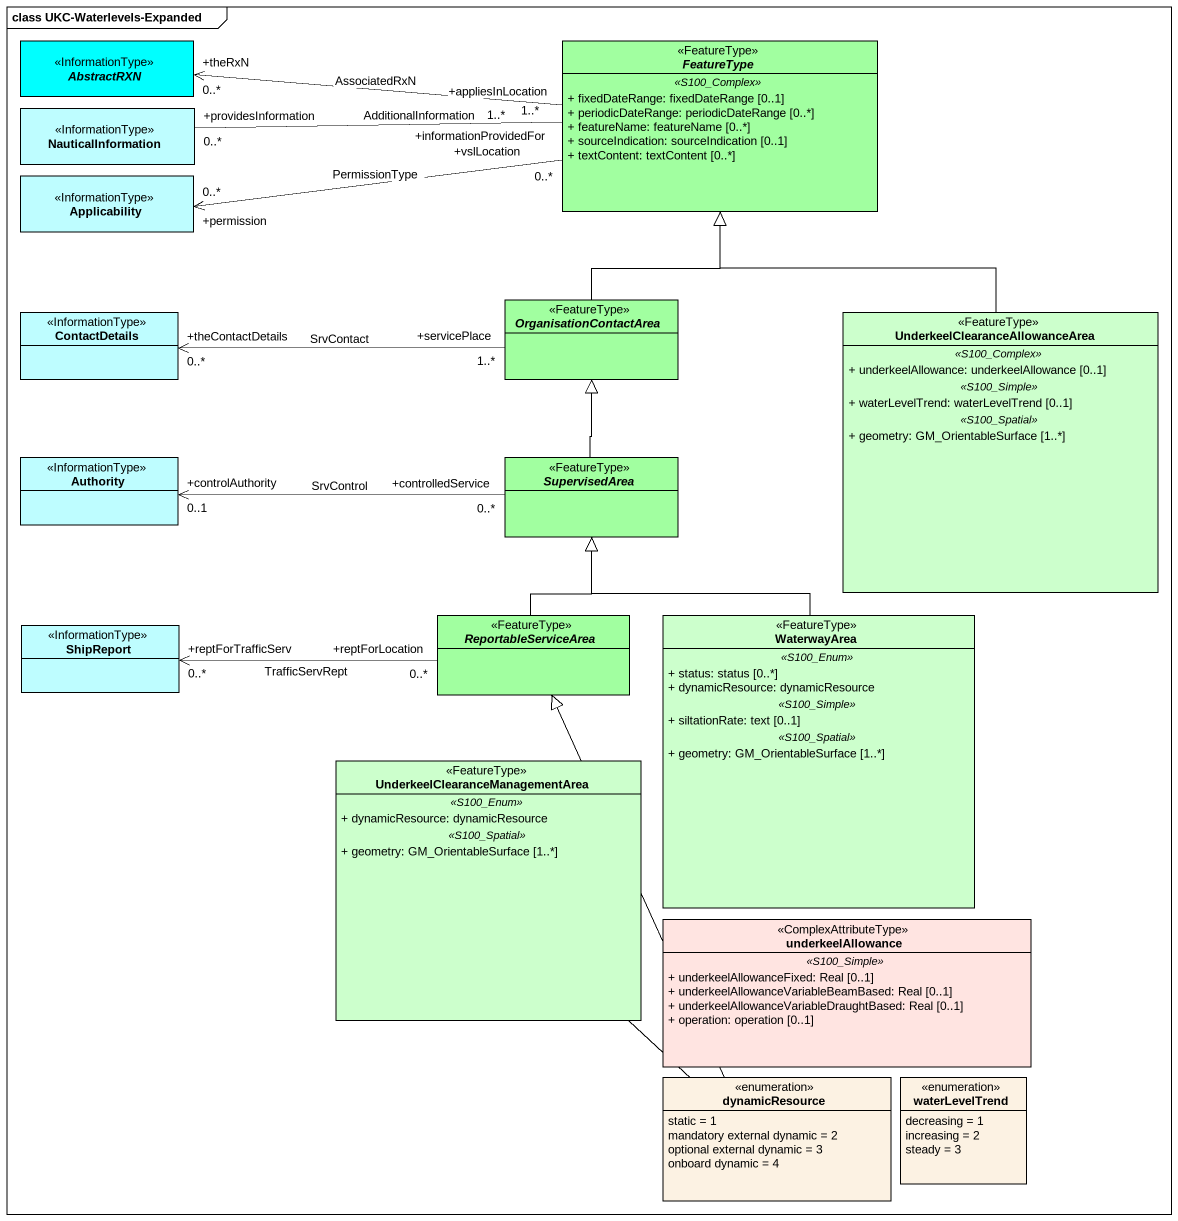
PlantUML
@startuml
mainframe class UKC-Waterlevels-Expanded
hide circle
hide empty members
skinparam classAttributeIconSize 0
abstract class AbstractRXN <<InformationType>> #00FFFF
abstract class FeatureType <<FeatureType>> #A1FFA0 {
  .. <<S100_Complex>> ..
  + fixedDateRange: fixedDateRange [0..1]
  + periodicDateRange: periodicDateRange [0..*]
  + featureName: featureName [0..*]
  + sourceIndication: sourceIndication [0..1]
  + textContent: textContent [0..*]
}
class NauticalInformation <<InformationType>> #BEFDFF
class Applicability <<InformationType>> #BEFDFF
abstract class OrganisationContactArea <<FeatureType>> #A1FFA0
class ContactDetails <<InformationType>> #BEFDFF
class "UnderkeelClearanceAllowanceArea" as UnderkeelClearanceAllowanceA <<FeatureType>> #CCFFCC {
  .. <<S100_Complex>> ..
  + underkeelAllowance: underkeelAllowance [0..1]
  .. <<S100_Simple>> ..
  + waterLevelTrend: waterLevelTrend [0..1]
  .. <<S100_Spatial>> ..
  + geometry: GM_OrientableSurface [1..*]
}
class Authority <<InformationType>> #BEFDFF
abstract class SupervisedArea <<FeatureType>> #A1FFA0
class ShipReport <<InformationType>> #BEFDFF
abstract class ReportableServiceArea <<FeatureType>> #A1FFA0
class WaterwayArea <<FeatureType>> #CCFFCC {
  .. <<S100_Enum>> ..
  + status: status [0..*]
  + dynamicResource: dynamicResource
  .. <<S100_Simple>> ..
  + siltationRate: text [0..1]
  .. <<S100_Spatial>> ..
  + geometry: GM_OrientableSurface [1..*]
}
class "UnderkeelClearanceManagementArea" as UnderkeelClearanceManagement <<FeatureType>> #CCFFCC {
  .. <<S100_Enum>> ..
  + dynamicResource: dynamicResource
  .. <<S100_Spatial>> ..
  + geometry: GM_OrientableSurface [1..*]
}
class underkeelAllowance <<ComplexAttributeType>> #FFE4E1 {
  .. <<S100_Simple>> ..
  + underkeelAllowanceFixed: Real [0..1]
  + underkeelAllowanceVariableBeamBased: Real [0..1]
  + underkeelAllowanceVariableDraughtBased: Real [0..1]
  + operation: operation [0..1]
}
enum dynamicResource #FCF2E3 {
  static = 1
  mandatory external dynamic = 2
  optional external dynamic = 3
  onboard dynamic = 4
}
enum waterLevelTrend #FCF2E3 {
  decreasing = 1
  increasing = 2
  steady = 3
}
FeatureType "+appliesInLocation\n1..*" -left-> "+theRxN\n0..*" AbstractRXN : AssociatedRxN
FeatureType "+informationProvidedFor\n1..*" -left- "+providesInformation\n0..*" NauticalInformation : AdditionalInformation
FeatureType "+vslLocation\n0..*" -left-> "+permission\n0..*" Applicability : PermissionType
OrganisationContactArea -up-|> FeatureType
OrganisationContactArea "+servicePlace\n1..*" -left-> "+theContactDetails\n0..*" ContactDetails : SrvContact
UnderkeelClearanceAllowanceA -up-|> FeatureType
SupervisedArea -up-|> OrganisationContactArea
SupervisedArea "+controlledService\n0..*" -left-> "+controlAuthority\n0..1" Authority : SrvControl
ReportableServiceArea -up-|> SupervisedArea
ReportableServiceArea "+reptForLocation\n0..*" -left-> "+reptForTrafficServ\n0..*" ShipReport : TrafficServRept
WaterwayArea -up-|> SupervisedArea
UnderkeelClearanceManagement -up-|> ReportableServiceArea
@enduml
